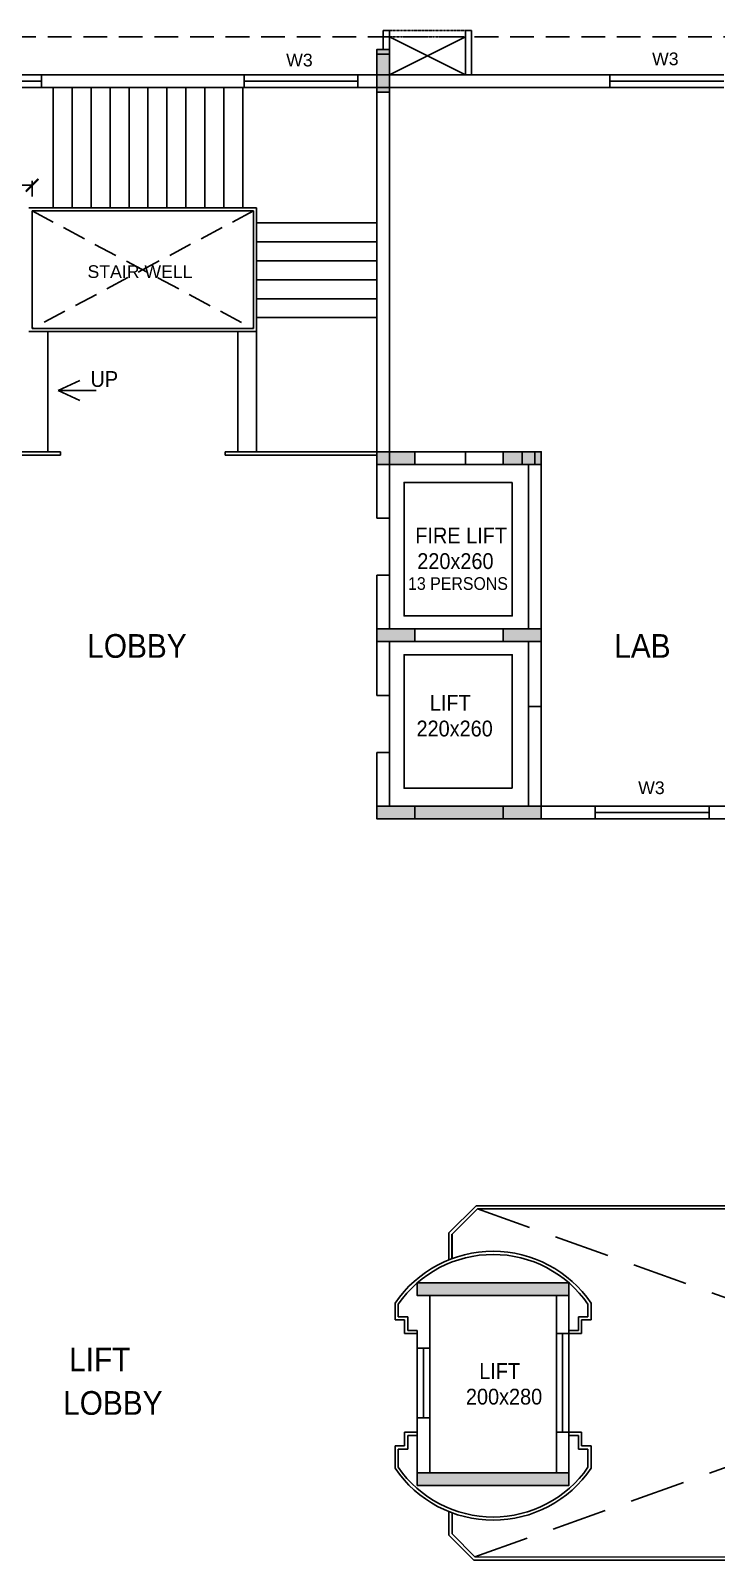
# Model space of a CAD drawing. Extents: x 53439 to 79867, y -144071 to -73305.
# Drawn here: x 67400 to 68484, y -98238 to -95820 of the extents above; entities that cross this region are included whole.
import ezdxf

# ---------------------------------------------------------------- set-up
doc = ezdxf.new("R2010")
doc.units = 0
doc.header["$LTSCALE"] = 0.1
doc.header["$MEASUREMENT"] = 0
doc.header["$PDMODE"] = 35
doc.header["$PDSIZE"] = -0.8
doc.linetypes.add('HIDDEN', pattern=[0.375, 0.25, -0.125])
doc.layers.get('0').update_dxf_attribs({"linetype": 'CONTINUOUS'})
doc.layers.get('DEFPOINTS').update_dxf_attribs({"linetype": 'CONTINUOUS'})
for name, color, linetype in [('COR_HA', 40, 'CONTINUOUS'), ('DOOR', 30, 'CONTINUOUS'), ('LAYER4', 130, 'CONTINUOUS'), ('STAIR', 142, 'CONTINUOUS'), ('TEXT', 7, 'CONTINUOUS'), ('THIN', 4, 'CONTINUOUS'), ('THIN_HA', 253, 'CONTINUOUS'), ('WALL', 6, 'CONTINUOUS'), ('WIN', 102, 'CONTINUOUS')]:
    doc.layers.add(name, color=color, linetype=linetype)
doc.styles.add('1MM', font='arial.ttf')
doc.styles.add('DIM', font='arial.ttf', dxfattribs={"width": 0.7, "height": 1})
doc.styles.add('DUTCH', font='arial.ttf')
doc.dimstyles.new('KRI', dxfattribs={"dimtxt": 23, "dimasz": 20, "dimexe": 7, "dimexo": 0, "dimgap": 9, "dimtad": 1, "dimdec": 1, "dimzin": 1, "dimtxsty": '1MM', "dimblk": 'ARCHTICK', "dimcen": 0.5, "dimclrd": 252, "dimclre": 252, "dimclrt": 7, "dimaunit": 1, "dimadec": 8, "dimazin": 3, "dimtfac": 1, "dimtdec": 1, "dimtmove": 0, "dimatfit": 3})

# ---------------------------------------------------------------- blocks, each defined once
blk = doc.blocks.new('COL')
at = {"layer": 'LAYER4', "linetype": 'CONTINUOUS', "ltscale": 0.1}
blk.add_hatch(color=256, dxfattribs=at).paths.add_polyline_path([(3474.816, -1756.199), (3474.816, -1755.999), (3475.416, -1755.999), (3475.416, -1756.199)])
blk.add_lwpolyline([(3474.816, -1756.199), (3474.816, -1755.999), (3475.416, -1755.999), (3475.416, -1756.199)], close=True, dxfattribs=at)
blk = doc.blocks.new('HYTYH')
at = {"layer": 'THIN_HA', "linetype": 'CONTINUOUS', "ltscale": 0.1}
for points in [[(-6842.952, -1130.044), (-6842.752, -1130.044), (-6842.752, -1130.644), (-6842.952, -1130.644)], [(-6842.352, -1136.327), (-6842.352, -1136.527), (-6842.952, -1136.527), (-6842.952, -1136.327)], [(-6840.352, -1136.327), (-6840.352, -1136.527), (-6840.952, -1136.527), (-6840.952, -1136.327)], [(-6842.352, -1139.127), (-6842.352, -1139.327), (-6842.952, -1139.327), (-6842.952, -1139.127)], [(-6840.352, -1139.127), (-6840.352, -1139.327), (-6840.952, -1139.327), (-6840.952, -1139.127)], [(-6842.352, -1141.927), (-6842.352, -1142.127), (-6842.952, -1142.127), (-6842.952, -1141.927)], [(-6840.352, -1141.927), (-6840.352, -1142.127), (-6840.952, -1142.127), (-6840.952, -1141.927)], [(-6839.913, -1149.463), (-6839.913, -1149.663), (-6842.313, -1149.663), (-6842.313, -1149.463)], [(-6839.913, -1152.463), (-6839.913, -1152.663), (-6842.313, -1152.663), (-6842.313, -1152.463)]]:
    blk.add_hatch(color=2, dxfattribs=at).paths.add_polyline_path(points)
at = {"layer": 'THIN_HA', "color": 2, "linetype": 'CONTINUOUS', "ltscale": 0.1}
blk.add_lwpolyline([(-6842.952, -1130.044), (-6842.752, -1130.044), (-6842.752, -1130.644), (-6842.952, -1130.644)], close=True, dxfattribs=at)
for points, elevation in [([(-6842.352, -1136.327), (-6842.352, -1136.527), (-6842.952, -1136.527), (-6842.952, -1136.327)], 0.108), ([(-6840.352, -1136.327), (-6840.352, -1136.527), (-6840.952, -1136.527), (-6840.952, -1136.327)], 0.108), ([(-6842.352, -1139.127), (-6842.352, -1139.327), (-6842.952, -1139.327), (-6842.952, -1139.127)], 0.108), ([(-6840.352, -1139.127), (-6840.352, -1139.327), (-6840.952, -1139.327), (-6840.952, -1139.127)], 0.108), ([(-6842.352, -1141.927), (-6842.352, -1142.127), (-6842.952, -1142.127), (-6842.952, -1141.927)], 0.108), ([(-6840.352, -1141.927), (-6840.352, -1142.127), (-6840.952, -1142.127), (-6840.952, -1141.927)], 0.108), ([(-6839.913, -1149.463), (-6839.913, -1149.663), (-6842.313, -1149.663), (-6842.313, -1149.463)], 0.093), ([(-6839.913, -1152.463), (-6839.913, -1152.663), (-6842.313, -1152.663), (-6842.313, -1152.463)], 0.093)]:
    blk.add_lwpolyline(points, close=True, dxfattribs=dict(at, elevation=elevation))
blk = doc.blocks.new('_ARCHTICK')
at = {"layer": 'WALL', "color": 0, "const_width": 0.15}
blk.add_lwpolyline([(-0.5, -0.5), (0.5, 0.5)], dxfattribs=at)
blk = doc.blocks.new('*D251')
at = {"layer": 'DEFPOINTS', "color": 0, "linetype": 'CONTINUOUS', "ltscale": 0.1}
for p in [(67402.2, -96063.9), (67207.2, -96082), (67402.2, -96082)]:
    blk.add_point(p, dxfattribs=at)
at = {"layer": 'WALL', "color": 252, "linetype": 'CONTINUOUS', "ltscale": 0.1}
for p, q in [((67207.2, -96082), (67207.2, -96056.9)), ((67207.2, -96063.9), (67402.2, -96063.9)), ((67402.2, -96082), (67402.2, -96056.9))]:
    blk.add_line(p, q, dxfattribs=at)
at = {"layer": 'WALL', "color": 252, "linetype": 'CONTINUOUS', "ltscale": 0.1, "xscale": 20, "yscale": 20, "zscale": 20, "rotation": 180}
blk.add_blockref('_ARCHTICK', (67207.2, -96063.9), dxfattribs=at)
at = {"layer": 'WALL', "color": 252, "linetype": 'CONTINUOUS', "ltscale": 0.1, "xscale": 20, "yscale": 20, "zscale": 20}
blk.add_blockref('_ARCHTICK', (67402.2, -96063.9), dxfattribs=at)
at = {"layer": 'WALL', "color": 7, "linetype": 'CONTINUOUS', "ltscale": 0.1, "insert": (67304.7, -96043.2), "char_height": 23, "attachment_point": 5, "style": '1MM'}
blk.add_mtext('195.0', dxfattribs=at)

msp = doc.modelspace()

# ---------------------------------------------------------------- hatches: boundary and pattern name
at = {"layer": 'LAYER4', "linetype": 'CONTINUOUS', "ltscale": 0.1}
msp.add_hatch(color=256, dxfattribs=at).paths.add_polyline_path([(67947.22, -95909.55), (67947.22, -95849.55), (67967.22, -95849.55), (67967.22, -95909.55)])
msp.add_hatch(color=256, dxfattribs=at).paths.add_polyline_path([(67947.22, -95909.55), (67947.22, -95849.55), (67967.22, -95849.55), (67967.22, -95909.55)])
at = {"layer": 'WALL', "linetype": 'CONTINUOUS', "ltscale": 0.1}
for points in [[(68207.22, -97045.38), (67947.22, -97045.38), (67947.22, -97065.38), (68207.22, -97065.38)], [(68251.12, -97798.98), (68011.12, -97798.98), (68011.12, -97818.98), (68251.12, -97818.98)], [(68251.12, -98098.98), (68011.12, -98098.98), (68011.12, -98118.98), (68251.12, -98118.98)]]:
    msp.add_hatch(color=4, dxfattribs=at).paths.add_polyline_path(points)

# ---------------------------------------------------------------- linework, layer by layer
at = {"layer": 'COR_HA', "linetype": 'CONTINUOUS', "ltscale": 0.1}
for p, q in [((68315.84, -95889.55), (68315.84, -95909.55)), ((67967.22, -96590.38, 0), (67967.22, -96680.38)), ((67967.22, -96870.38, 0), (67967.22, -96960.38)), ((68292.69, -97045.38), (68292.69, -97065.38)), ((68472.69, -97045.38), (68472.69, -97065.38))]:
    msp.add_line(p, q, dxfattribs=at)
at = {"layer": 'DOOR', "linetype": 'HIDDEN', "ltscale": 1500}
msp.add_line((64726.95, -95829.55), (71764.49, -95829.55), dxfattribs=at)
at = {"layer": 'DOOR', "linetype": 'CONTINUOUS', "ltscale": 0.1}
for p, q in [((67397.22, -96099.55), (67757.22, -96099.55)), ((67402.22, -96290.38), (67402.22, -96104.55)), ((67402.22, -96104.55), (67752.22, -96104.55)), ((67752.22, -96104.55), (67752.22, -96290.38)), ((67757.22, -96099.55), (67757.22, -96295.38)), ((67397.22, -96295.38), (67757.22, -96295.38)), ((67402.22, -96290.38), (67752.22, -96290.38))]:
    msp.add_line(p, q, dxfattribs=at)
at = {"layer": 'DOOR', "linetype": 'HIDDEN', "ltscale": 1500}
for points in [[(67752.22, -96104.55), (67402.22, -96290.38)], [(67402.22, -96104.55), (67751.08, -96290.38)]]:
    msp.add_lwpolyline(points, dxfattribs=at)
at = {"layer": 'LAYER4', "linetype": 'CONTINUOUS', "ltscale": 0.1}
for p, q in [((67707.22, -96295.38), (67757.22, -96295.38)), ((67207.22, -96485.38), (67447.22, -96485.38)), ((67447.22, -96490.38), (67207.22, -96490.38)), ((67447.22, -96485.38), (67447.22, -96490.38)), ((67707.22, -96490.38), (67707.22, -96485.38)), ((67707.22, -96485.38), (67947.22, -96485.38)), ((67947.22, -96490.38), (67707.22, -96490.38)), ((68207.22, -96785.38, 0), (68207.22, -96765.38, 0)), ((68104.27, -97677.05, 12.36), (68061.25, -97720.07, 12.36)), ((68106.34, -97682.05, 12.36), (68066.25, -97722.14, 12.36)), ((68104.27, -97677.05, 12.36), (68694.68, -97677.05, 7.2)), ((68106.34, -97682.05, 12.36), (68692.61, -97682.05, 7.26)), ((68448.44, -97682.05), (68692.61, -97682.05)), ((68061.12, -97720.07, 7.71), (68061.12, -97762.53, 8.64)), ((68061.25, -97720.07, 10.81), (68061.25, -97762.48, 11.74)), ((68066.12, -97722.14, 7.76), (68066.12, -97760.6, 8.6)), ((68066.25, -97722.14, 10.86), (68066.25, -97760.55, 11.7)), ((68061.25, -98197.89, 10.81), (68061.25, -98160.47, 11.59)), ((68066.25, -98195.81, 10.86), (68066.25, -98162.4, 11.55)), ((68102.48, -98232.05, 12.36), (68066.25, -98195.81, 12.36)), ((68100.41, -98237.05, 12.36), (68061.25, -98197.89, 12.36)), ((68100.41, -98237.05, 12.36), (68694.68, -98237.57, 6.93)), ((68102.48, -98232.05, 12.36), (68692.61, -98232.57, 6.94))]:
    msp.add_line(p, q, dxfattribs=at)
at = {"layer": 'LAYER4', "color": 1, "linetype": 'HIDDEN', "ltscale": 3500}
for p, q in [((68102.48, -98232.05, 12.36), (69644.05, -97682.05, 4.63)), ((68106.34, -97682.05, 12.36), (69644.05, -98232.05, 4.63))]:
    msp.add_line(p, q, dxfattribs=at)
at = {"layer": 'LAYER4', "linetype": 'CONTINUOUS', "ltscale": 0.1}
for points in [[(67947.22, -95909.55), (67947.22, -95849.55), (67967.22, -95849.55), (67967.22, -95909.55)], [(67947.22, -95909.55), (67947.22, -95849.55), (67967.22, -95849.55), (67967.22, -95909.55)], [(68087.22, -96485.38), (68147.22, -96485.38), (68147.22, -96505.38), (68087.22, -96505.38)], [(68087.22, -96485.38), (68147.22, -96485.38), (68147.22, -96505.38), (68087.22, -96505.38)]]:
    msp.add_lwpolyline(points, close=True, dxfattribs=at)
for points in [[(67967.22, -95829.55), (68087.22, -95889.55)], [(68087.22, -95829.55), (67967.22, -95889.55)]]:
    msp.add_lwpolyline(points, dxfattribs=at)
at = {"layer": 'STAIR', "linetype": 'CONTINUOUS', "ltscale": 0.1}
for points in [[(67435.4, -96099.55), (67435.4, -95909.55)], [(67465.4, -96099.55), (67465.4, -95909.55)], [(67495.4, -96099.55), (67495.4, -95909.55)], [(67525.4, -96099.55), (67525.4, -95909.55)], [(67555.4, -96099.55), (67555.4, -95909.55)], [(67585.4, -96099.55), (67585.4, -95909.55)], [(67615.4, -96099.55), (67615.4, -95909.55)], [(67645.4, -96099.55), (67645.4, -95909.55)], [(67675.4, -96099.55), (67675.4, -95909.55)], [(67705.4, -96099.55), (67705.4, -95909.55)], [(67735.4, -96099.55), (67735.4, -95909.55)], [(67757.22, -96123.29), (67947.22, -96123.29)], [(67757.22, -96153.29), (67947.22, -96153.29)], [(67757.22, -96183.29), (67947.22, -96183.29)], [(67757.22, -96213.29), (67947.22, -96213.29)], [(67757.22, -96243.29), (67947.22, -96243.29)], [(67757.22, -96260.4), (67757.22, -96485.38)], [(67757.22, -96273.29), (67947.22, -96273.29)], [(67427.22, -96295.38), (67427.22, -96485.38)], [(67727.22, -96295.38), (67727.22, -96485.38)]]:
    msp.add_lwpolyline(points, dxfattribs=at)
at = {"layer": 'THIN', "linetype": 'CONTINUOUS', "ltscale": 0.1}
for p, q in [((68011.12, -97902.05, 9.26), (68011.12, -98012.05, 9.26)), ((68021.12, -97902.05, 9.26), (68021.12, -98012.05, 9.26)), ((68031.12, -97902.05, 9.26), (68031.12, -98012.05, 9.26))]:
    msp.add_line(p, q, dxfattribs=at)
at = {"layer": 'WALL', "linetype": 'CONTINUOUS', "ltscale": 0.1}
for p, q in [((67417.22, -95889.55), (67737.22, -95889.55)), ((67417.22, -95909.55), (67417.22, -95889.55)), ((67737.22, -95889.55, 0), (67737.22, -95909.55, 0)), ((67737.22, -95889.55, 0), (67737.22, -95909.55, 0)), ((67917.22, -95889.55), (67967.22, -95889.55)), ((67917.22, -95889.55, 0), (67917.22, -95909.55, 0)), ((67917.22, -95909.55, 0), (67917.22, -95889.55, 0)), ((68315.84, -95889.55), (68315.84, -95909.55)), ((67417.22, -95909.55), (67737.22, -95909.55)), ((67735.4, -95909.55), (67737.22, -95909.55)), ((67917.22, -95909.55), (67947.22, -95909.55)), ((67947.22, -95917.05), (67947.22, -96505.38, 0)), ((67967.22, -95909.55, 0), (67967.22, -96505.38)), ((67443.41, -96388.45), (67477.51, -96372.45)), ((67503.56, -96388.45), (67443.41, -96388.45)), ((67443.41, -96388.45), (67477.51, -96404.45)), ((68207.22, -96485.38, 0), (67947.22, -96485.38, 0)), ((67947.22, -96485.38, 0), (67947.22, -96565.38, 0)), ((67947.22, -96485.38, 0), (67947.22, -96565.38, 0)), ((68177.22, -96485.38, 0), (68177.22, -96505.38, 0)), ((68177.22, -96485.38, 0), (68177.22, -96505.38, 0)), ((68197.22, -96505.38, 0), (68197.22, -96485.38, 0)), ((68197.22, -96505.38, 0), (68197.22, -96485.38, 0)), ((68207.22, -96725.38, 0), (68207.22, -96485.38, 0)), ((68187.22, -96505.38, 0), (67967.22, -96505.38, 0)), ((67967.22, -96505.38, 0), (67967.22, -96590.38, 0)), ((67947.22, -96565.38, 0), (67947.22, -96590.38, 0)), ((67967.22, -96590.38, 0), (67947.22, -96590.38, 0)), ((67947.22, -96680.38, 0), (67947.22, -96725.38, 0)), ((67967.22, -96680.38, 0), (67947.22, -96680.38, 0)), ((68207.22, -96765.38, 0), (67947.22, -96765.38, 0)), ((67947.22, -96765.38, 0), (67947.22, -96845.38, 0)), ((67947.22, -96765.38, 0), (67947.22, -96845.38, 0)), ((67967.22, -96765.38, 0), (68187.22, -96765.38, 0)), ((68207.22, -97005.38, 0), (68207.22, -96765.38, 0)), ((67947.22, -96785.38, 0), (68207.22, -96785.38, 0)), ((68187.22, -96785.38, 0), (67967.22, -96785.38, 0)), ((67967.22, -96785.38, 0), (67967.22, -96870.38, 0)), ((67947.22, -96845.38, 0), (67947.22, -96870.38, 0)), ((67967.22, -96870.38, 0), (67947.22, -96870.38, 0)), ((68187.22, -96888.01, 0), (68207.22, -96888.01, 0)), ((67947.22, -96960.38, 0), (67947.22, -97005.38, 0)), ((67967.22, -96960.38, 0), (67947.22, -96960.38, 0)), ((67967.22, -97045.38, 0), (68187.22, -97045.38, 0)), ((68292.69, -97045.38), (68292.69, -97065.38)), ((68472.69, -97045.38), (68472.69, -97065.38)), ((67947.22, -97065.38, 0), (68207.22, -97065.38, 0)), ((67976.12, -97857.52, 9.26), (67976.12, -97830.97, 9.26)), ((67981.12, -97852.52, 9.26), (67981.12, -97832.52, 9.26)), ((67981.12, -97832.52, 9.26), (67981.12, -97852.52, 9.26)), ((68031.12, -97902.05, 9.26), (68031.12, -97824.55, 9.26)), ((68281.12, -97852.52, 9.26), (68281.12, -97832.52, 9.26)), ((68286.12, -97857.52, 9.26), (68286.12, -97830.97, 9.26)), ((67981.12, -97852.52, 9.26), (67996.12, -97852.52, 9.26)), ((67996.12, -97852.52, 9.26), (67996.12, -97873.98, 9.26)), ((68281.12, -97852.52, 9.26), (68266.12, -97852.52, 9.26)), ((68266.12, -97852.52, 9.26), (68266.12, -97873.98, 9.26)), ((67976.12, -97857.52, 9.26), (67991.12, -97857.52, 9.26)), ((67991.12, -97857.52, 9.26), (67991.12, -97878.98, 9.26)), ((67991.12, -97878.98, 9.26), (68011.12, -97878.98, 9.26)), ((67996.12, -97873.98, 9.26), (68011.12, -97873.98, 9.26)), ((68231.12, -97878.98, 9.26), (68251.12, -97878.98, 9.26)), ((68241.12, -97878.98, 9.26), (68241.12, -98035.12, 9.26)), ((68266.12, -97873.98, 9.26), (68251.12, -97873.98, 9.26)), ((68271.12, -97878.98, 9.26), (68251.12, -97878.98, 9.26)), ((68286.12, -97857.52, 9.26), (68271.12, -97857.52, 9.26)), ((68271.12, -97857.52, 9.26), (68271.12, -97878.98, 9.26)), ((68031.12, -97902.05, 9.26), (68011.12, -97902.05, 9.26)), ((68031.12, -98012.05, 9.26), (68011.12, -98012.05, 9.26)), ((68031.12, -98089.55, 9.26), (68031.12, -98012.05, 9.26)), ((67991.12, -98035.12, 9.26), (68011.12, -98035.12, 9.26)), ((67991.12, -98056.57, 9.26), (67991.12, -98035.12, 9.26)), ((67996.12, -98040.12, 9.26), (68011.12, -98040.12, 9.26)), ((67996.12, -98061.57, 9.26), (67996.12, -98040.12, 9.26)), ((68231.12, -98035.12, 9.26), (68251.12, -98035.12, 9.26)), ((68271.12, -98035.12, 9.26), (68251.12, -98035.12, 9.26)), ((68266.12, -98040.12, 9.26), (68251.12, -98040.12, 9.26)), ((68266.12, -98061.57, 9.26), (68266.12, -98040.12, 9.26)), ((68271.12, -98056.57, 9.26), (68271.12, -98035.12, 9.26)), ((67976.12, -98056.57, 9.26), (67976.12, -98091.98, 9.26)), ((67976.12, -98056.57, 9.26), (67991.12, -98056.57, 9.26)), ((67981.12, -98061.57, 9.26), (67981.12, -98081.57, 9.26)), ((67981.12, -98090.43, 9.26), (67981.12, -98061.57, 9.26)), ((67981.12, -98061.57, 9.26), (67996.12, -98061.57, 9.26)), ((68281.12, -98061.57, 9.26), (68266.12, -98061.57, 9.26)), ((68286.12, -98056.57, 9.26), (68271.12, -98056.57, 9.26)), ((68281.12, -98061.57, 9.26), (68281.12, -98090.43, 9.26)), ((68286.12, -98056.57, 9.26), (68286.12, -98091.98, 9.26))]:
    msp.add_line(p, q, dxfattribs=at)
for points in [[(67967.22, -95819.55), (67957.22, -95819.55)], [(67957.22, -95849.55), (67957.22, -95819.55)], [(67967.22, -95889.55), (67967.22, -95819.55)], [(68097.22, -95819.55), (68087.22, -95819.55)], [(68087.22, -95889.55), (68087.22, -95819.55)], [(68097.22, -95889.55), (68097.22, -95819.55)], [(67417.22, -95889.55), (67737.22, -95889.55)], [(67417.22, -95889.55), (67737.22, -95889.55)], [(67417.22, -95909.55), (67417.22, -95889.55)], [(67737.22, -95909.55), (67737.22, -95889.55)], [(67917.22, -95889.55), (68315.84, -95889.55)], [(67917.22, -95889.55), (68315.84, -95889.55)], [(67917.22, -95909.55), (67917.22, -95889.55)], [(68315.84, -95909.55), (68315.84, -95889.55)], [(67417.22, -95909.55), (67737.22, -95909.55)], [(67417.22, -95909.55), (67737.22, -95909.55)], [(67735.4, -95909.55), (67737.22, -95909.55)], [(67917.22, -95909.55), (68315.84, -95909.55)], [(67917.22, -95909.55), (68315.84, -95909.55)], [(67947.22, -96680.38), (67947.22, -96785.38), (68207.22, -96785.38), (68207.22, -96485.38)], [(68187.22, -96505.38), (68187.22, -96765.38), (67967.22, -96765.38), (67967.22, -96680.38)], [(67947.22, -96960.38), (67947.22, -97065.38), (68207.22, -97065.38), (68207.22, -96765.38)], [(68187.22, -96785.38), (68187.22, -97045.38), (67967.22, -97045.38), (67967.22, -96960.38)], [(68029.27, -97045.38), (68292.69, -97045.38)], [(68292.69, -97065.38), (68292.69, -97045.38)], [(68472.69, -97045.38), (68671.95, -97045.38), (68671.95, -97160.03)], [(68472.69, -97065.38), (68472.69, -97045.38)], [(68029.27, -97065.38), (68292.69, -97065.38)], [(68472.69, -97065.38), (68651.95, -97065.38), (68651.95, -97160.03)]]:
    msp.add_lwpolyline(points, dxfattribs=at)
at = {"layer": 'WALL', "linetype": 'CONTINUOUS', "ltscale": 0.1, "elevation": 9.26}
for points in [[(68011.12, -98012.05), (68011.12, -98118.98), (68251.12, -98118.98), (68251.12, -97798.98), (68011.12, -97798.98), (68011.12, -97818.98)], [(68031.12, -98012.05), (68031.12, -98098.98), (68231.12, -98098.98), (68231.12, -97818.98), (68031.12, -97818.98), (68031.12, -97902.05)], [(68031.12, -97857.05), (68031.12, -97823.94)], [(68011.12, -97873.98), (68011.12, -97902.05)]]:
    msp.add_lwpolyline(points, dxfattribs=at)
at = {"layer": 'WALL', "color": 4, "linetype": 'CONTINUOUS', "ltscale": 0.1, "elevation": 9.26}
for points in [[(68251.12, -97798.98), (68011.12, -97798.98), (68011.12, -97818.98), (68251.12, -97818.98)], [(68251.12, -98098.98), (68011.12, -98098.98), (68011.12, -98118.98), (68251.12, -98118.98)]]:
    msp.add_lwpolyline(points, close=True, dxfattribs=at)
at = {"layer": 'WALL', "linetype": 'CONTINUOUS', "ltscale": 0.1}
for centre, radius, start, end in [((68131.12, -97936.48, 9.26), 187.5, 34.24217, 145.75783), ((68131.12, -97936.48, 9.26), 182.5, 34.72276, 145.27724), ((68131.12, -97986.48, 9.26), 187.5, 214.24217, 325.75783), ((68131.12, -97986.48, 9.26), 182.5, 214.72276, 325.27724)]:
    msp.add_arc(centre, radius, start, end, dxfattribs=at)
at = {"layer": 'WIN'}
for p, q in [((67237.22, -95889.55), (67417.22, -95889.55)), ((67737.22, -95889.55, 0), (67917.22, -95889.55, 0)), ((68315.84, -95889.55), (68495.84, -95889.55)), ((67237.22, -95899.55), (67417.22, -95899.55)), ((67237.22, -95909.55), (67417.22, -95909.55)), ((67737.22, -95899.55, 0), (67917.22, -95899.55, 0)), ((67737.22, -95909.55, 0), (67917.22, -95909.55, 0)), ((68315.84, -95899.55), (68495.84, -95899.55)), ((68315.84, -95909.55), (68495.84, -95909.55)), ((68292.69, -97045.38), (68472.69, -97045.38)), ((68292.69, -97055.38), (68472.69, -97055.38)), ((68292.69, -97065.38), (68472.69, -97065.38))]:
    msp.add_line(p, q, dxfattribs=at)
at = {"layer": 'WIN', "color": 5, "linetype": 'HIDDEN'}
for points in [[(68087.22, -95819.55), (67967.22, -95819.55)], [(68087.22, -95829.55), (67967.22, -95829.55)]]:
    msp.add_lwpolyline(points, dxfattribs=at)
at = {"layer": 'WIN', "color": 4, "linetype": 'CONTINUOUS', "ltscale": 0.1}
for points in [[(68161.35, -96533.64), (67990.46, -96533.64), (67990.46, -96744.66), (68161.35, -96744.66)], [(68161.35, -97017.12), (67990.46, -97017.12), (67990.46, -96806.11), (68161.35, -96806.11)]]:
    msp.add_lwpolyline(points, close=True, dxfattribs=at)

# ---------------------------------------------------------------- block references
at = {"layer": 'LAYER4', "linetype": 'CONTINUOUS', "extrusion": (0, 0, -1), "xscale": 100, "yscale": 100, "zscale": -100, "rotation": 180}
for p in [(279534.34, -272105.25, 0), (279334.34, -272105.25, 0), (279534.34, -272385.25, 0), (279334.34, -272385.25, 0), (279534.34, -272665.25, 0), (279334.34, -272665.25, 0)]:
    msp.add_blockref('COL', p, dxfattribs=at)
at = {"layer": 'THIN_HA', "color": 2, "linetype": 'CONTINUOUS', "xscale": 100, "yscale": 100, "zscale": 100}
msp.add_blockref('HYTYH', (752242.42, 17147.37), dxfattribs=at)

# ---------------------------------------------------------------- texts
at = {"style": 'DIM'}
for s, p in [('W3', (67803.93, -95876.14, 0)), ('W3', (68382.55, -95874.21, 0)), ('STAIR WELL', (67489.7, -96210.48)), ('W3', (68360.54, -97026.31))]:
    msp.add_text(s, height=20, dxfattribs=at).set_placement(p)
at = {"layer": 'TEXT', "style": 'DUTCH', "width": 0.9}
for s, height, p in [('UP', 25, (67494.47, -96382.75)), ('LOBBY', 37.5, (67489.32, -96810.91)), ('LAB', 37.5, (68322.7, -96810.91)), ('LIFT', 25, (68031.02, -96894.71, 0)), ('220x260', 25, (68010.02, -96935.21, 0)), ('LIFT', 37.5, (67460.6, -97938.73)), ('LIFT', 25, (68109.17, -97950.73, 0)), ('LOBBY', 37.5, (67451.2, -98007.45)), ('200x280', 25, (68088.17, -97991.23, 0))]:
    msp.add_text(s, height=height, dxfattribs=at).set_placement(p)
at = {"layer": 'TEXT', "color": 1, "style": 'DUTCH', "width": 0.9}
for s, height, p in [('FIRE LIFT', 25, (68008.14, -96630.09, 0)), ('220x260', 25, (68011.21, -96670.59, 0)), ('13 PERSONS', 20, (67996.66, -96703.51, -10.81))]:
    msp.add_text(s, height=height, dxfattribs=at).set_placement(p)

# ---------------------------------------------------------------- dimensions: what is measured, and where the dimension line sits
at = {"layer": 'WALL', "linetype": 'CONTINUOUS', "ltscale": 0.1}
dim = msp.add_linear_dim(base=(67402.22, -96063.9), p1=(67207.22, -96082.01), p2=(67402.22, -96082.01), dimstyle='KRI', dxfattribs=at)
dim.commit()
dim.dimension.update_dxf_attribs({"geometry": '*D251', "text_midpoint": (67304.72, -96043.16)})

doc.saveas('drawing.dxf')
